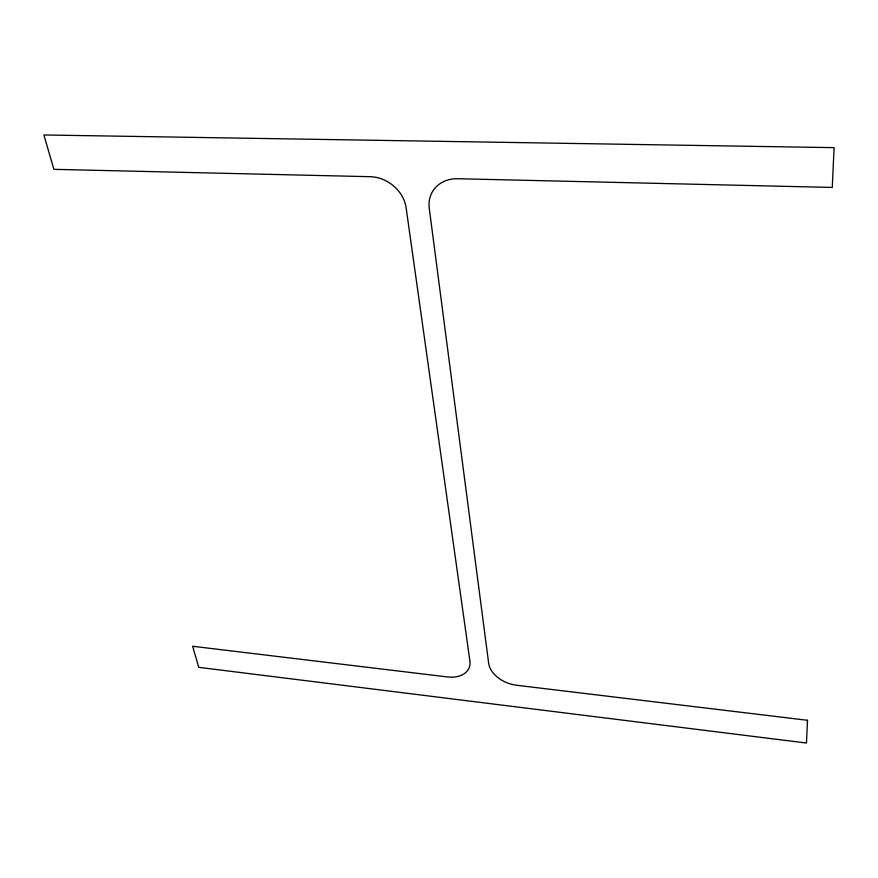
<?xml version="1.0" encoding="UTF-8"?>
<svg xmlns="http://www.w3.org/2000/svg" width="878" height="878" viewBox="0 0 878 878"><rect width="100%" height="100%" fill="white"/><g stroke="black" fill="none" stroke-linecap="round" stroke-linejoin="round"><path stroke-width="1.32" d="M807.519 720.289L806.454 743.029L198.757 667.335L192.633 646.263L447.473 676.938A26.406 17.867 21.8 0 0 469.917 661.057L406.097 207.647A33.243 27.58 36.1 0 0 370.209 176.697L53.898 169.344L43.9 134.971L834.1 147.647L832.256 187.442L457.614 178.728A33.594 28.711 31.7 0 0 429.254 208.316L488.662 663.252A26.834 18.306 19.6 0 0 516.681 685.268L807.519 720.289"/></g></svg>
